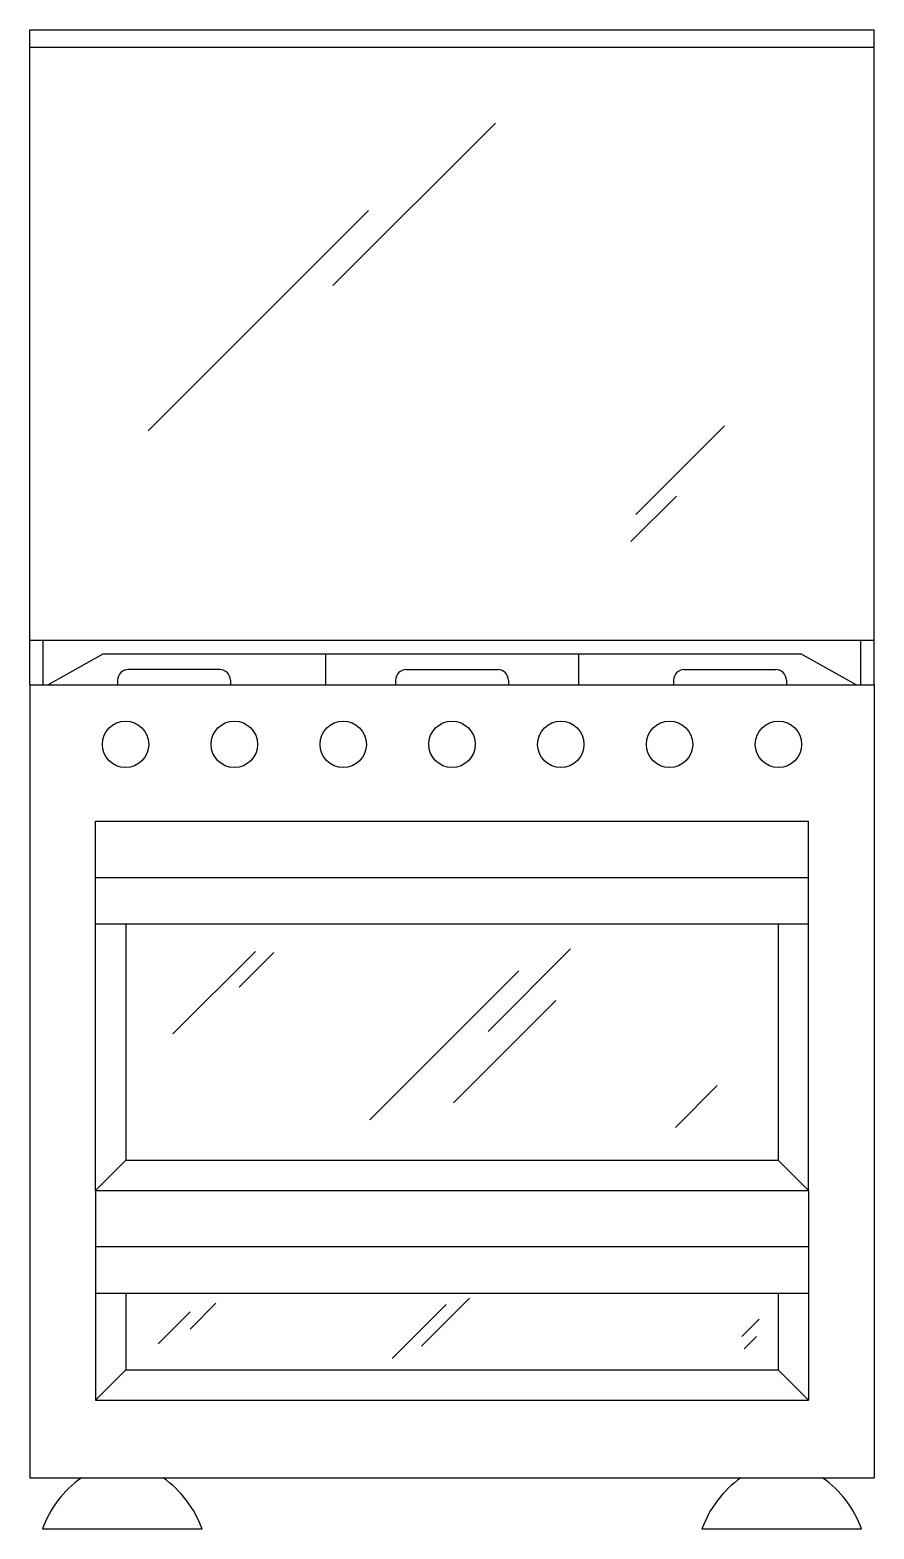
# Model space of a CAD drawing. Header units: millimetres. Extents: x -3017.71 to -3016.91, y 2891.71 to 2893.13.
import ezdxf

# ---------------------------------------------------------------- set-up
doc = ezdxf.new("R2010")
doc.units = ezdxf.units.MM
doc.header["$LTSCALE"] = 10
doc.layers.add('cozinha_fogões', color=2, linetype='Continuous')

msp = doc.modelspace()

# ---------------------------------------------------------------- linework, layer by layer
at = {"layer": 'cozinha_fogões', "color": 1}
for p, q in [((-3017.7144, 2893.1311), (-3016.9144, 2893.1311)), ((-3017.7144, 2892.5104), (-3017.7144, 2893.1311)), ((-3016.9144, 2892.5104), (-3016.9144, 2893.1311)), ((-3017.7144, 2893.1148), (-3016.9144, 2893.1148)), ((-3017.4272, 2892.8888), (-3017.2733, 2893.0428)), ((-3017.6023, 2892.7512), (-3017.3935, 2892.96)), ((-3017.1401, 2892.6719), (-3017.0561, 2892.7559)), ((-3017.1448, 2892.6462), (-3017.1016, 2892.6894)), ((-3017.702, 2892.5104), (-3017.702, 2892.5527)), ((-3016.9268, 2892.5104), (-3016.9268, 2892.5527)), ((-3017.6976, 2892.5104), (-3017.645, 2892.5398)), ((-3017.645, 2892.5398), (-3016.9838, 2892.5398)), ((-3017.4342, 2892.5398), (-3017.4342, 2892.5104)), ((-3017.1946, 2892.5398), (-3017.1946, 2892.5104)), ((-3016.9312, 2892.5104), (-3016.9838, 2892.5398)), ((-3017.5344, 2892.5249), (-3017.6214, 2892.5249)), ((-3017.3579, 2892.5249), (-3017.2709, 2892.5249)), ((-3017.0944, 2892.5249), (-3017.0074, 2892.5249)), ((-3017.6314, 2892.5149), (-3017.6314, 2892.5104)), ((-3017.5244, 2892.5149), (-3017.5244, 2892.5104)), ((-3017.3679, 2892.5149), (-3017.3679, 2892.5104)), ((-3017.2609, 2892.5149), (-3017.2609, 2892.5104)), ((-3017.1044, 2892.5149), (-3017.1044, 2892.5104)), ((-3016.9974, 2892.5149), (-3016.9974, 2892.5104)), ((-3017.6522, 2892.3812), (-3016.9766, 2892.3812)), ((-3017.6522, 2892.0314), (-3017.6522, 2892.3812)), ((-3016.9766, 2892.0314), (-3016.9766, 2892.3812)), ((-3017.6522, 2892.328), (-3016.9766, 2892.328)), ((-3017.6522, 2892.2839), (-3016.9766, 2892.2839)), ((-3017.6235, 2892.2839), (-3017.6235, 2892.0601)), ((-3017.0053, 2892.2839), (-3017.0053, 2892.0601)), ((-3017.2802, 2892.1821), (-3017.202, 2892.2603)), ((-3017.579, 2892.1798), (-3017.5008, 2892.2579)), ((-3017.516, 2892.2241), (-3017.4833, 2892.2568)), ((-3017.3922, 2892.0981), (-3017.251, 2892.2393)), ((-3017.3129, 2892.1145), (-3017.216, 2892.2113)), ((-3017.1027, 2892.0911), (-3017.0631, 2892.1308)), ((-3017.6235, 2892.0601), (-3017.6522, 2892.0314)), ((-3017.6235, 2892.0601), (-3017.0053, 2892.0601)), ((-3017.0053, 2892.0601), (-3016.9766, 2892.0314)), ((-3017.6522, 2892.0314), (-3017.6522, 2891.8326)), ((-3017.6522, 2892.0314), (-3016.9766, 2892.0314)), ((-3016.9766, 2892.0314), (-3016.9766, 2891.8326)), ((-3017.6522, 2891.9782), (-3016.9766, 2891.9782)), ((-3017.6522, 2891.9341), (-3016.9766, 2891.9341)), ((-3017.6235, 2891.9341), (-3017.6235, 2891.8613)), ((-3017.0053, 2891.9341), (-3017.0053, 2891.8613)), ((-3017.5626, 2891.8999), (-3017.5381, 2891.9244)), ((-3017.3712, 2891.8719), (-3017.3199, 2891.9232)), ((-3017.3432, 2891.8836), (-3017.2977, 2891.9291)), ((-3017.593, 2891.8859), (-3017.5627, 2891.9162)), ((-3017.0397, 2891.8929), (-3017.0234, 2891.9092)), ((-3017.0374, 2891.8812), (-3017.0257, 2891.8929)), ((-3017.6235, 2891.8613), (-3017.6522, 2891.8326)), ((-3017.6235, 2891.8613), (-3017.0053, 2891.8613)), ((-3017.0053, 2891.8613), (-3016.9766, 2891.8326)), ((-3017.6522, 2891.8326), (-3016.9766, 2891.8326))]:
    msp.add_line(p, q, dxfattribs=at)
at = {"layer": 'cozinha_fogões'}
for p, q in [((-3017.7144, 2892.5527), (-3016.9144, 2892.5527)), ((-3017.7144, 2892.5104), (-3016.9144, 2892.5104)), ((-3017.7144, 2892.5104), (-3017.7144, 2891.7589)), ((-3016.9144, 2892.5104), (-3016.9144, 2891.7589)), ((-3017.7144, 2891.7589), (-3016.9144, 2891.7589)), ((-3017.5513, 2891.7104), (-3017.7026, 2891.7104)), ((-3016.9262, 2891.7104), (-3017.0775, 2891.7104))]:
    msp.add_line(p, q, dxfattribs=at)
at = {"layer": 'cozinha_fogões', "color": 1}
for centre in [(-3017.6238, 2892.4541), (-3017.5207, 2892.4541), (-3017.4175, 2892.4541), (-3017.3144, 2892.4541), (-3017.2113, 2892.4541), (-3017.1082, 2892.4541), (-3017.005, 2892.4541)]:
    msp.add_circle(centre, 0.022, dxfattribs=at)
for centre, start, end in [((-3017.6214, 2892.5149), 90, 180), ((-3017.5344, 2892.5149), 0, 90), ((-3017.3579, 2892.5149), 90, 180), ((-3017.2709, 2892.5149), 0, 90), ((-3017.0944, 2892.5149), 90, 180), ((-3017.0074, 2892.5149), 0, 90)]:
    msp.add_arc(centre, 0.01, start, end, dxfattribs=at)
at = {"layer": 'cozinha_fogões'}
for centre, start, end in [((-3017.6074, 2891.6762), 125.1516, 160.1952), ((-3017.6465, 2891.6762), 19.8048, 54.8484), ((-3016.9823, 2891.6762), 125.1516, 160.1952), ((-3017.0214, 2891.6762), 19.8048, 54.8484)]:
    msp.add_arc(centre, 0.1012, start, end, dxfattribs=at)

doc.saveas('drawing.dxf')
